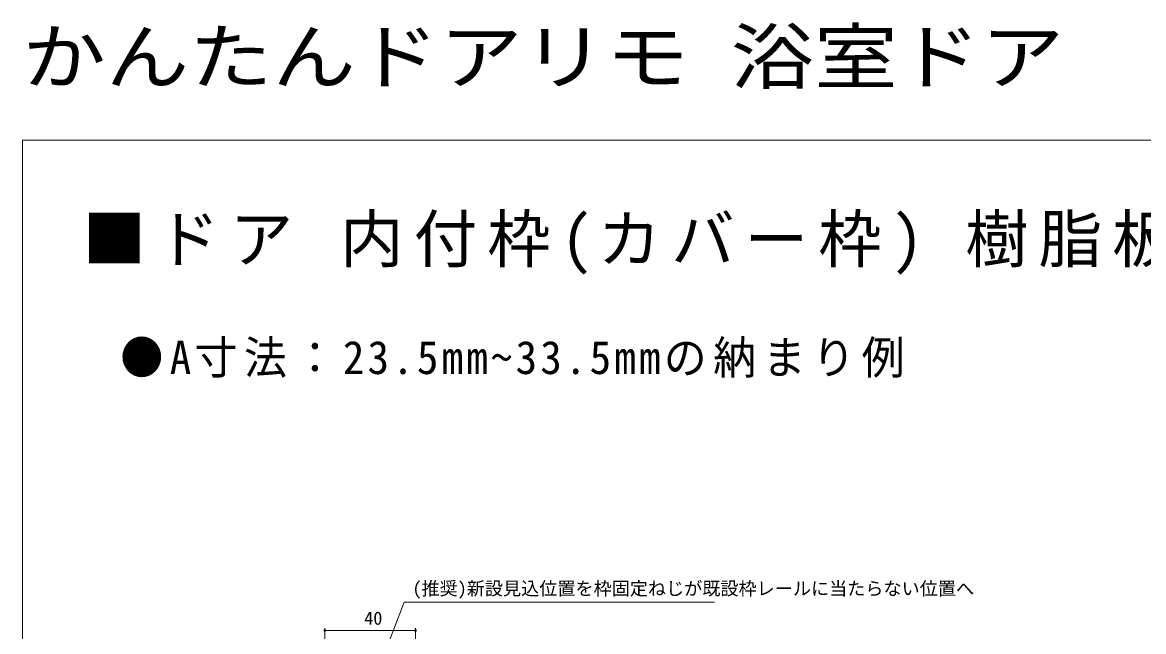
# Model space of a CAD drawing. Units: millimetres, scale not verified. Extents: x -1682 to -692, y -1188 to 424.
# Drawn here: x -1682 to -1187, y 155.1 to 423.9 of the extents above; entities that cross this region are included whole.
import ezdxf
from ezdxf.enums import TextEntityAlignment as Align

# ---------------------------------------------------------------- set-up
doc = ezdxf.new("R2010")
doc.units = ezdxf.units.MM
doc.header["$LTSCALE"] = 4
for name, color, linetype, lineweight in [('0-1_USER1', 3, 'Continuous', 9), ('0-2_YKK_ZWAK', 7, 'Continuous', 9), ('0-7_YKK_D', 6, 'Continuous', 9)]:
    doc.layers.add(name, color=color, linetype=linetype, lineweight=lineweight)
doc.styles.add('ＭＳ ゴシック', font='')
doc.styles.get('ＭＳ ゴシック').set_extended_font_data('MS Gothic')

msp = doc.modelspace()

# ---------------------------------------------------------------- linework, layer by layer
at = {"layer": '0-2_YKK_ZWAK'}
for p, q in [((-1682, -1188), (-1682, 372)), ((-1682, 372), (-692, 372))]:
    msp.add_line(p, q, dxfattribs=at)
at = {"layer": '0-7_YKK_D'}
for p, q in [((-1529.827, 125.764), (-1513.403, 168.095)), ((-1513.403, 168.095), (-1376.487, 168.095)), ((-1548.428, 124.679), (-1548.428, 156.49)), ((-1548.428, 155.49), (-1508.428, 155.49)), ((-1508.428, 109.879), (-1508.428, 156.49))]:
    msp.add_line(p, q, dxfattribs=at)
for centre in [(-1548.428, 155.49), (-1508.428, 155.49)]:
    msp.add_circle(centre, 0.425, dxfattribs=at)

# ---------------------------------------------------------------- texts
at = {"layer": '0-1_USER1', "color": 2, "style": 'ＭＳ ゴシック', "width": 1.15}
msp.add_text('かんたんドアリモ 浴室ドア', height=23.46, dxfattribs=at).set_placement((-1682, 390), align=Align.BOTTOM_LEFT)
at = {"layer": '0-1_USER1', "color": 2, "insert": (-1655.397, 312.619), "char_height": 20.53, "attachment_point": 7, "style": 'ＭＳ ゴシック'}
msp.add_mtext('\\T1.16;■ドア\\~内付枠(カバー枠)\\~樹脂板タイプ\\~カバー工法', dxfattribs=at)
at = {"layer": '0-1_USER1', "insert": (-1638.793, 267.086), "char_height": 14.66, "attachment_point": 7, "style": 'ＭＳ ゴシック'}
msp.add_mtext('\\T1.15;\\W0.95;●A寸法：23.5mm~33.5mmの納まり例', dxfattribs=at)
at = {"layer": '0-7_YKK_D', "color": 4, "style": 'ＭＳ ゴシック'}
for s, p in [('(推奨)新設見込位置を枠固定ねじが既設枠レールに当たらない位置へ', (-1509.803, 169.39)), ('40', (-1531.068, 156.29))]:
    msp.add_text(s, height=5.865, dxfattribs=at).set_placement(p, align=Align.BOTTOM_LEFT)

doc.saveas('drawing.dxf')
